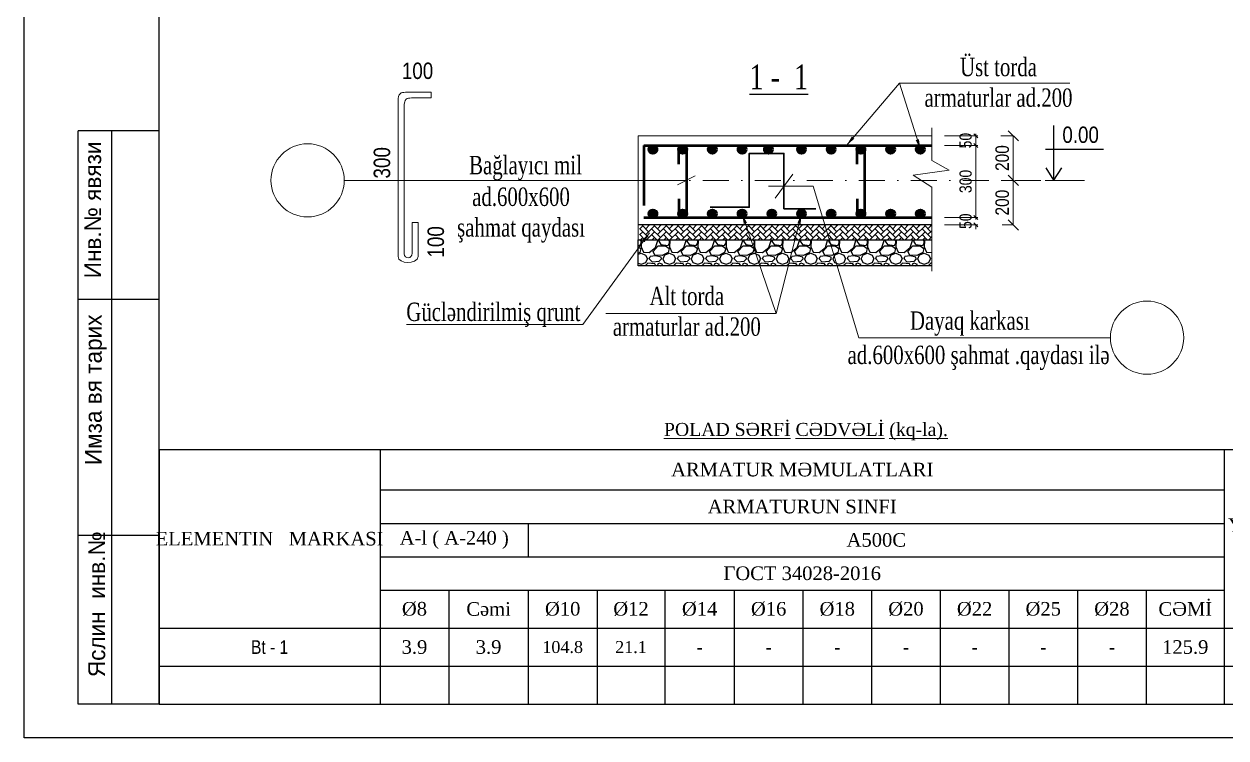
# Model space of a CAD drawing. Header units: millimetres. Extents: x 204354 to 3006910, y 96817 to 586751.
# Drawn here: x 204354 to 233720, y 96817 to 114268 of the extents above; entities that cross this region are included whole.
import ezdxf

# ---------------------------------------------------------------- set-up
doc = ezdxf.new("R2010")
doc.units = ezdxf.units.MM
doc.linetypes.add('0', pattern=[0])
doc.linetypes.add('DASHDOTX2', pattern=[50.8, 25.4, -12.7, 0, -12.7])
doc.layers.add('KON cedvel', color=7, linetype='0', lineweight=15)
doc.layers.add('Text', color=7, linetype='Continuous')
doc.styles.add('400', font='times.ttf', dxfattribs={"width": 0.75, "height": 300})
doc.styles.add('CP_ATTR', font='A3TI(LA).TTF')
doc.styles.get("Standard").update_dxf_attribs({"font": 'arial.ttf'})
doc.styles.add('standart2', font='times.ttf', dxfattribs={"height": 360})
doc.styles.add('style1', font='ARIALN.TTF', dxfattribs={"height": 300})
doc.styles.add('style6', font='ARIALN.TTF', dxfattribs={"height": 300})
doc.styles.add('Times New  Roman', font='times.ttf')
doc.dimstyles.new('DIM_100', dxfattribs={"dimscale": 100, "dimtxt": 250, "dimasz": 2.5, "dimexe": 1.25, "dimexo": 0.625, "dimtad": 1, "dimdec": 0, "dimtxsty": 'style1', "dimblk": 'OBLIQUE', "dimcen": 2.5, "dimdle": 1.25, "dimclrd": 251, "dimclre": 251, "dimaunit": 1, "dimadec": 3, "dimazin": 0, "dimtfac": 1, "dimtdec": 0, "dimtmove": 1, "dimatfit": 3, "dimfxl": 1.25, "dimlwd": 5, "dimlwe": 5, "dimarcsym": 0})
doc.dimstyles.new('olcu pese mektebi', dxfattribs={"dimtxt": 350, "dimasz": 100, "dimexe": 50, "dimexo": 50, "dimgap": 100, "dimtad": 1, "dimdec": 0, "dimzin": 0, "dimdsep": 46, "dimtxsty": 'standart2', "dimblk": 'OBLIQUE', "dimcen": 0.09, "dimdle": 50, "dimclrd": 256, "dimclre": 256, "dimclrt": 256, "dimadec": 0, "dimazin": 0, "dimtfac": 1, "dimtdec": 0, "dimtofl": 0, "dimtmove": 0, "dimatfit": 3, "dimldrblk": 'OBLIQUE', "dimfxl": 200, "dimtolj": 1, "dimtzin": 0, "dimlwd": 9, "dimlwe": 9, "dimarcsym": 0})
doc.dimstyles.new('olcu test', dxfattribs={"dimtxt": 400, "dimasz": 250, "dimexe": 1.25, "dimexo": 0.625, "dimgap": 100, "dimtad": 1, "dimtxsty": 'Standard', "dimblk": 'OBLIQUE', "dimcen": 2.5, "dimadec": 0, "dimazin": 0, "dimtfac": 1, "dimtmove": 0, "dimatfit": 3, "dimldrblk": 'OBLIQUE', "dimfxl": 300, "dimfxlon": 1, "dimlwd": 9, "dimlwe": 9, "dimarcsym": 0})

# ---------------------------------------------------------------- blocks, each defined once
blk = doc.blocks.new('_Oblique')
at = {"color": 0, "linetype": 'ByBlock', "lineweight": -2}
blk.add_line((-0.5, -0.5), (0.5, 0.5), dxfattribs=at)
blk = doc.blocks.new('*D39')
at = {"lineweight": 9, "ltscale": 15, "transparency": 16777216}
for p, q in [((226844, 111301), (227661, 111301)), ((227611, 109489), (227611, 111351)), ((226844, 109539), (227661, 109539))]:
    blk.add_line(p, q, dxfattribs=at)
at = {"layer": 'Defpoints', "color": 0, "lineweight": 15, "ltscale": 15, "transparency": 16777216}
for p in [(226794, 111301), (227611, 111301), (226794, 109539)]:
    blk.add_point(p, dxfattribs=at)
at = {"lineweight": 9, "ltscale": 15, "transparency": 16777216, "xscale": 100, "yscale": 100, "zscale": 100}
for p, rotation in [((227611, 111301), 90), ((227611, 109539), 270)]:
    blk.add_blockref('_Oblique', p, dxfattribs=dict(at, rotation=rotation))
at = {"lineweight": 15, "ltscale": 15, "transparency": 16777216, "insert": (227360, 110420), "char_height": 360, "attachment_point": 5, "rotation": 90, "style": 'standart2'}
blk.add_mtext('\\A1;{\\fArial Narrow|b0|i0|c238|p34;\\H0.825x;300}', dxfattribs=at)
blk = doc.blocks.new('*D40')
at = {"lineweight": 9, "ltscale": 15, "transparency": 16777216}
for p, q in [((226844, 109539), (227661, 109539)), ((227611, 109539), (227611, 109639)), ((226844, 109357), (227661, 109357)), ((227611, 109357), (227611, 109257))]:
    blk.add_line(p, q, dxfattribs=at)
at = {"layer": 'Defpoints', "color": 0, "lineweight": 15, "ltscale": 15, "transparency": 16777216}
for p in [(226794, 109539), (226794, 109357), (227611, 109357)]:
    blk.add_point(p, dxfattribs=at)
at = {"lineweight": 9, "ltscale": 15, "transparency": 16777216, "xscale": 100, "yscale": 100, "zscale": 100}
for p, rotation in [((227611, 109539), 270), ((227611, 109357), 90)]:
    blk.add_blockref('_Oblique', p, dxfattribs=dict(at, rotation=rotation))
at = {"lineweight": 15, "ltscale": 15, "transparency": 16777216, "insert": (227360, 109448), "char_height": 360, "attachment_point": 5, "rotation": 90, "style": 'standart2'}
blk.add_mtext('\\A1;{\\fArial Narrow|b0|i0|c238|p34;\\H0.825x;50}', dxfattribs=at)
blk = doc.blocks.new('*D41')
at = {"color": 0, "lineweight": 9, "ltscale": 15, "transparency": 16777216}
for p, q in [((228224, 110446), (228525, 110446)), ((228524, 109357), (228524, 110446)), ((228248, 109357), (228525, 109357))]:
    blk.add_line(p, q, dxfattribs=at)
at = {"layer": 'Defpoints', "color": 0, "lineweight": 15, "ltscale": 15, "transparency": 16777216}
for p in [(228128, 110446), (228524, 110446), (228248, 109357)]:
    blk.add_point(p, dxfattribs=at)
at = {"color": 0, "lineweight": 9, "ltscale": 15, "transparency": 16777216, "xscale": 250, "yscale": 250, "zscale": 250}
for p, rotation in [((228524, 110446), 90), ((228524, 109357), 270)]:
    blk.add_blockref('_Oblique', p, dxfattribs=dict(at, rotation=rotation))
at = {"color": 0, "lineweight": 15, "ltscale": 15, "transparency": 16777216, "insert": (228255, 109902), "char_height": 400, "attachment_point": 5, "rotation": 90}
blk.add_mtext('{\\fArial Narrow|b0|i0|c238|p34;\\H0.825x;200}', dxfattribs=at)
blk = doc.blocks.new('*D36')
at = {"lineweight": 9, "ltscale": 15, "transparency": 16777216}
for p, q in [((226844, 111535), (227661, 111535)), ((226844, 111301), (227661, 111301)), ((227611, 111585), (227611, 111251))]:
    blk.add_line(p, q, dxfattribs=at)
at = {"layer": 'Defpoints', "color": 0, "lineweight": 15, "ltscale": 15, "transparency": 16777216}
for p in [(226794, 111535), (226794, 111301), (227611, 111301)]:
    blk.add_point(p, dxfattribs=at)
at = {"lineweight": 9, "ltscale": 15, "transparency": 16777216, "xscale": 100, "yscale": 100, "zscale": 100}
for p, rotation in [((227611, 111535), 90), ((227611, 111301), 270)]:
    blk.add_blockref('_Oblique', p, dxfattribs=dict(at, rotation=rotation))
at = {"lineweight": 15, "ltscale": 15, "transparency": 16777216, "insert": (227360, 111418), "char_height": 360, "attachment_point": 5, "rotation": 90, "style": 'standart2'}
blk.add_mtext('\\A1;{\\fArial Narrow|b0|i0|c238|p34;\\H0.825x;50}', dxfattribs=at)
blk = doc.blocks.new('*D11')
at = {"color": 0, "lineweight": 9, "ltscale": 15, "transparency": 16777216}
for p, q in [((228223, 111535), (228524, 111535)), ((228523, 110446), (228523, 111535)), ((228247, 110446), (228524, 110446))]:
    blk.add_line(p, q, dxfattribs=at)
at = {"layer": 'Defpoints', "color": 0, "lineweight": 15, "ltscale": 15, "transparency": 16777216}
for p in [(228126, 111535), (228523, 111535), (228246, 110446)]:
    blk.add_point(p, dxfattribs=at)
at = {"color": 0, "lineweight": 9, "ltscale": 15, "transparency": 16777216, "xscale": 250, "yscale": 250, "zscale": 250}
for p, rotation in [((228523, 111535), 90), ((228523, 110446), 270)]:
    blk.add_blockref('_Oblique', p, dxfattribs=dict(at, rotation=rotation))
at = {"color": 0, "lineweight": 15, "ltscale": 15, "transparency": 16777216, "insert": (228254, 110991), "char_height": 400, "attachment_point": 5, "rotation": 90}
blk.add_mtext('{\\fArial Narrow|b0|i0|c238|p34;\\H0.825x;200}', dxfattribs=at)
blk = doc.blocks.new('*T50')
at = {"layer": 'KON cedvel', "color": 0, "linetype": 'ByBlock', "lineweight": -2, "ltscale": 8, "transparency": 16777216}
for p, q in [((0, 0), (27970, 0)), ((0, 0), (0, -6229)), ((5402, 0), (5402, -6229)), ((26026, 0), (26026, -6229)), ((27970, 0), (27970, -6229)), ((5402, -992), (26026, -992)), ((5402, -1808), (26026, -1808)), ((9022, -1808), (9022, -2623)), ((5402, -2623), (26026, -2623)), ((5402, -3438), (26026, -3438)), ((7079, -3438), (7079, -6229)), ((9022, -3438), (9022, -6229)), ((10700, -3438), (10700, -6229)), ((12359, -3438), (12359, -6229)), ((14054, -3438), (14054, -6229)), ((15732, -3438), (15732, -6229)), ((17409, -3438), (17409, -6229)), ((19086, -3438), (19086, -6229)), ((20764, -3438), (20764, -6229)), ((22441, -3438), (22441, -6229)), ((24118, -3438), (24118, -6229)), ((0, -4369), (27970, -4369)), ((0, -5299), (27970, -5299)), ((0, -6229), (27970, -6229))]:
    blk.add_line(p, q, dxfattribs=at)
at = {"layer": 'KON cedvel', "color": 0, "lineweight": 15, "ltscale": 8, "transparency": 16777216, "attachment_point": 5, "style": 'Times New  Roman'}
for s, insert, char_height, width in [('ARMATUR MƏMULATLARI', (15714, -496), 332.55, 20611.25), ('ARMATURUN SINFI', (15714, -1400), 332.55, 20611.25), ('YEKUN                  kq', (26998, -2184), 332.55, 1930.03), ('ELEMENTIN   MARKASI', (2701, -2184), 332.55, 5388.52), ('{\\fTimes New Roman|b0|i0|c238|p18;A-l ( A-240 )}', (7212, -2215), 332.55, 3607.33), ('{\\fTimes New Roman|b0|i0|c238|p18;A}500C', (17524, -2215), 332.55, 16990.61), ('ГОСТ {\\fTimes New Roman|b0|i0|c238|p18;34028}-20{\\fTimes New Roman|b0|i0|c238|p18;1}6', (15714, -3030), 332.55, 20611.25), ('{\\fTimes New Roman|b0|i0|c238|p18;%%C}8', (6240, -3903), 332.55, 1664), ('{\\fTimes New Roman|b0|i0|c238|p18;Cəmi}', (8051, -3903), 332.55, 1930.03), ('{\\fTimes New Roman|b0|i0|c238|p18;%%C}10', (9861, -3903), 332.55, 1664), ('{\\fTimes New Roman|b0|i0|c238|p18;%%C}12', (11530, -3903), 332.55, 1646.44), ('{\\fTimes New Roman|b0|i0|c238|p18;%%C1}4', (13207, -3903), 332.55, 1681.56), ('{\\fTimes New Roman|b0|i0|c238|p18;%%C1}6', (14893, -3903), 332.55, 1664), ('{\\fTimes New Roman|b0|i0|c238|p18;%%C}18', (16570, -3903), 332.55, 1664), ('{\\fTimes New Roman|b0|i0|c238|p18;%%C2}0', (18248, -3903), 332.55, 1664), ('{\\fTimes New Roman|b0|i0|c238|p18;%%C2}2', (19925, -3903), 332.55, 1664), ('{\\fTimes New Roman|b0|i0|c238|p18;%%C2}5', (21602, -3903), 332.55, 1664), ('{\\fTimes New Roman|b0|i0|c238|p18;%%C}28', (23280, -3903), 332.55, 1664), ('CƏ{\\fTimes New Roman|b0|i0|c238|p18;Mİ}', (25072, -3903), 332.55, 1894.92), ('3.9', (6240, -4834), 332.5, 1666.87), ('{\\C1;3.9}', (8051, -4834), 332.5, 1932.91), ('104.8', (9861, -4834), 292.6, 1664), ('21.1', (11530, -4834), 292.6, 1646.44), ('{\\C1;125.9}', (25072, -4834), 332.55, 1894.92), ('{\\C1;129.9}', (26998, -4834), 332.55, 1930.03), ('{\\fTimes New Roman|b0|i0|c238|p18;\\C1;-}', (13207, -4834), 292.64, 1681.56), ('{\\fTimes New Roman|b0|i0|c238|p18;\\C1;-}', (14893, -4834), 292.64, 1664), ('{\\fTimes New Roman|b0|i0|c238|p18;\\C1;-}', (16570, -4834), 292.64, 1664), ('{\\fTimes New Roman|b0|i0|c238|p18;\\C1;-}', (18248, -4834), 292.64, 1664), ('{\\fTimes New Roman|b0|i0|c238|p18;\\C1;-}', (19925, -4834), 292.64, 1664), ('{\\fTimes New Roman|b0|i0|c238|p18;\\C1;-}', (21602, -4834), 292.64, 1664), ('{\\fTimes New Roman|b0|i0|c238|p18;\\C1;-}', (23280, -4834), 292.64, 1664)]:
    blk.add_mtext(s, dxfattribs=dict(at, insert=insert, char_height=char_height, width=width))
at = {"layer": 'KON cedvel', "color": 0, "lineweight": 15, "ltscale": 8, "transparency": 16777216, "insert": (2701, -4834), "char_height": 332.55, "width": 5388.52, "attachment_point": 5}
blk.add_mtext('{\\fArial Narrow|b0|i0|c204|p34;\\C256;Bt - 1}', dxfattribs=at)

msp = doc.modelspace()

# ---------------------------------------------------------------- hatches: boundary and pattern name
at = {"lineweight": 15, "ltscale": 20}
h = msp.add_hatch(dxfattribs=at)
h.set_pattern_fill('ANGLE', color=256, scale=1.815)
h.set_pattern_definition([(0, (-3098537.972, 3808541.28), (0, 12.677775), [9.2202, -3.457575]), (90, (-3098537.972, 3808541.28), (-12.677775, 8e-16), [9.2202, -3.457575])])
edge = h.paths.add_edge_path()
edge.add_arc((219719.584, 111201.87), 90.696, 0, 360)
h = msp.add_hatch(dxfattribs=at)
h.set_pattern_fill('ANGLE', color=256, scale=1.815)
h.set_pattern_definition([(0, (-3097811.972, 3808541.28), (0, 12.677775), [9.2202, -3.457575]), (90, (-3097811.972, 3808541.28), (-12.677775, 8e-16), [9.2202, -3.457575])])
edge = h.paths.add_edge_path()
edge.add_arc((220445.584, 111201.87), 90.696, 0, 360)
h = msp.add_hatch(dxfattribs=at)
h.set_pattern_fill('ANGLE', color=256, scale=1.815)
h.set_pattern_definition([(0, (-3097085.972, 3808541.28), (0, 12.677775), [9.2202, -3.457575]), (90, (-3097085.972, 3808541.28), (-12.677775, 8e-16), [9.2202, -3.457575])])
edge = h.paths.add_edge_path()
edge.add_arc((221171.584, 111201.87), 90.696, 0, 360)
h = msp.add_hatch(dxfattribs=at)
h.set_pattern_fill('ANGLE', color=256, scale=1.815)
h.set_pattern_definition([(0, (-3096359.972, 3808541.28), (0, 12.677775), [9.2202, -3.457575]), (90, (-3096359.972, 3808541.28), (-12.677775, 8e-16), [9.2202, -3.457575])])
edge = h.paths.add_edge_path()
edge.add_arc((221897.584, 111201.87), 90.696, 0, 360)
h = msp.add_hatch(dxfattribs=at)
h.set_pattern_fill('ANGLE', color=256, scale=1.815)
h.set_pattern_definition([(0, (-3095716.606, 3808541.28), (0, 12.677775), [9.2202, -3.457575]), (90, (-3095716.606, 3808541.28), (-12.677775, 8e-16), [9.2202, -3.457575])])
edge = h.paths.add_edge_path()
edge.add_arc((222540.95, 111201.87), 90.696, 0, 360)
h = msp.add_hatch(dxfattribs=at)
h.set_pattern_fill('ANGLE', color=256, scale=1.815)
h.set_pattern_definition([(0, (-3094907.972, 3808541.28), (0, 12.677775), [9.2202, -3.457575]), (90, (-3094907.972, 3808541.28), (-12.677775, 8e-16), [9.2202, -3.457575])])
edge = h.paths.add_edge_path()
edge.add_arc((223349.584, 111201.87), 90.696, 0, 360)
h = msp.add_hatch(dxfattribs=at)
h.set_pattern_fill('ANGLE', color=256, scale=1.815)
h.set_pattern_definition([(0, (-3094181.972, 3808541.28), (0, 12.677775), [9.2202, -3.457575]), (90, (-3094181.972, 3808541.28), (-12.677775, 8e-16), [9.2202, -3.457575])])
edge = h.paths.add_edge_path()
edge.add_arc((224075.584, 111201.87), 90.696, 0, 360)
h = msp.add_hatch(dxfattribs=at)
h.set_pattern_fill('ANGLE', color=256, scale=1.815)
h.set_pattern_definition([(0, (-3093455.972, 3808541.28), (0, 12.677775), [9.2202, -3.457575]), (90, (-3093455.972, 3808541.28), (-12.677775, 8e-16), [9.2202, -3.457575])])
edge = h.paths.add_edge_path()
edge.add_arc((224801.584, 111201.87), 90.696, 0, 360)
h = msp.add_hatch(dxfattribs=at)
h.set_pattern_fill('ANGLE', color=256, scale=1.815)
h.set_pattern_definition([(0, (-3092729.972, 3808541.28), (0, 12.677775), [9.2202, -3.457575]), (90, (-3092729.972, 3808541.28), (-12.677775, 8e-16), [9.2202, -3.457575])])
edge = h.paths.add_edge_path()
edge.add_arc((225527.584, 111201.87), 90.696, 0, 360)
h = msp.add_hatch(dxfattribs=at)
h.set_pattern_fill('ANGLE', color=256, scale=1.815)
h.set_pattern_definition([(0, (-3092003.972, 3808541.28), (0, 12.677775), [9.2202, -3.457575]), (90, (-3092003.972, 3808541.28), (-12.677775, 8e-16), [9.2202, -3.457575])])
edge = h.paths.add_edge_path()
edge.add_arc((226253.584, 111201.87), 90.696, 0, 360)
h = msp.add_hatch(dxfattribs=at)
h.set_pattern_fill('ANGLE', color=256, scale=1.815)
h.set_pattern_definition([(0, (-3098537.972, 3806968.808), (0, 12.677775), [9.2202, -3.457575]), (90, (-3098537.972, 3806968.808), (-12.677775, 8e-16), [9.2202, -3.457575])])
edge = h.paths.add_edge_path()
edge.add_arc((219719.584, 109629.399), 90.696, 0, 360)
h = msp.add_hatch(dxfattribs=at)
h.set_pattern_fill('ANGLE', color=256, scale=1.815)
h.set_pattern_definition([(0, (-3097811.972, 3806968.808), (0, 12.677775), [9.2202, -3.457575]), (90, (-3097811.972, 3806968.808), (-12.677775, 8e-16), [9.2202, -3.457575])])
edge = h.paths.add_edge_path()
edge.add_arc((220445.584, 109629.399), 90.696, 0, 360)
h = msp.add_hatch(dxfattribs=at)
h.set_pattern_fill('ANGLE', color=256, scale=1.815)
h.set_pattern_definition([(0, (-3097085.972, 3806968.808), (0, 12.677775), [9.2202, -3.457575]), (90, (-3097085.972, 3806968.808), (-12.677775, 8e-16), [9.2202, -3.457575])])
edge = h.paths.add_edge_path()
edge.add_arc((221171.584, 109629.399), 90.696, 0, 360)
h = msp.add_hatch(dxfattribs=at)
h.set_pattern_fill('ANGLE', color=256, scale=1.815)
h.set_pattern_definition([(0, (-3096359.972, 3806968.808), (0, 12.677775), [9.2202, -3.457575]), (90, (-3096359.972, 3806968.808), (-12.677775, 8e-16), [9.2202, -3.457575])])
edge = h.paths.add_edge_path()
edge.add_arc((221897.584, 109629.399), 90.696, 0, 360)
h = msp.add_hatch(dxfattribs=at)
h.set_pattern_fill('ANGLE', color=256, scale=1.815)
h.set_pattern_definition([(0, (-3095633.972, 3806968.808), (0, 12.677775), [9.2202, -3.457575]), (90, (-3095633.972, 3806968.808), (-12.677775, 8e-16), [9.2202, -3.457575])])
edge = h.paths.add_edge_path()
edge.add_arc((222623.584, 109629.399), 90.696, 0, 360)
h = msp.add_hatch(dxfattribs=at)
h.set_pattern_fill('ANGLE', color=256, scale=1.815)
h.set_pattern_definition([(0, (-3094907.972, 3806968.808), (0, 12.677775), [9.2202, -3.457575]), (90, (-3094907.972, 3806968.808), (-12.677775, 8e-16), [9.2202, -3.457575])])
edge = h.paths.add_edge_path()
edge.add_arc((223349.584, 109629.399), 90.696, 0, 360)
h = msp.add_hatch(dxfattribs=at)
h.set_pattern_fill('ANGLE', color=256, scale=1.815)
h.set_pattern_definition([(0, (-3094181.972, 3806968.808), (0, 12.677775), [9.2202, -3.457575]), (90, (-3094181.972, 3806968.808), (-12.677775, 8e-16), [9.2202, -3.457575])])
edge = h.paths.add_edge_path()
edge.add_arc((224075.584, 109629.399), 90.696, 0, 360)
h = msp.add_hatch(dxfattribs=at)
h.set_pattern_fill('ANGLE', color=256, scale=1.815)
h.set_pattern_definition([(0, (-3093455.972, 3806968.808), (0, 12.677775), [9.2202, -3.457575]), (90, (-3093455.972, 3806968.808), (-12.677775, 8e-16), [9.2202, -3.457575])])
edge = h.paths.add_edge_path()
edge.add_arc((224801.584, 109629.399), 90.696, 0, 360)
h = msp.add_hatch(dxfattribs=at)
h.set_pattern_fill('ANGLE', color=256, scale=1.815)
h.set_pattern_definition([(0, (-3092729.972, 3806968.808), (0, 12.677775), [9.2202, -3.457575]), (90, (-3092729.972, 3806968.808), (-12.677775, 8e-16), [9.2202, -3.457575])])
edge = h.paths.add_edge_path()
edge.add_arc((225527.584, 109629.399), 90.696, 0, 360)
h = msp.add_hatch(dxfattribs=at)
h.set_pattern_fill('ANGLE', color=256, scale=1.815)
h.set_pattern_definition([(0, (-3092003.972, 3806968.808), (0, 12.677775), [9.2202, -3.457575]), (90, (-3092003.972, 3806968.808), (-12.677775, 8e-16), [9.2202, -3.457575])])
edge = h.paths.add_edge_path()
edge.add_arc((226253.584, 109629.399), 90.696, 0, 360)
at = {"lineweight": 15, "ltscale": 15}
h = msp.add_hatch(dxfattribs=at)
h.set_pattern_fill('AR-HBONE', color=4)
h.set_pattern_definition([(45, (-1886866.23, 2738251.74), (1e-14, 143.684098), [304.8, -101.6]), (135, (-1886794.38, 2738323.58), (1e-14, 143.684098), [304.8, -101.6])])
h.paths.add_polyline_path([(226533.718, 109357.203), (219391.708, 109357.203), (219391.708, 108994.203), (226533.718, 108994.203)])
at = {"lineweight": 25}
h = msp.add_hatch(dxfattribs=at)
h.set_pattern_fill('GRAVEL', color=256, scale=27.225)
h.set_pattern_definition([(228.0127875, (-4933245.56, 6222211.475), (-5532.12000043, -6223.6349996), [93.03366, -9210.34917]), (184.969741, (-4933307.794, 6222142.323), (8298.17999672, 691.51503939), [159.648685, -15805.21481]), (132.5104471, (-4933466.843, 6222128.493), (6915.15000292, -7606.66499734), [112.570344, -11144.47828]), (267.273689, (-4933736.534, 6221955.614), (691.51500145, 13830.29999993), [145.38273, -14392.88759]), (292.8336542, (-4933743.45, 6221810.396), (-3457.57500029, 8298.17999988), [142.559275, -14113.38766]), (357.273689, (-4933688.127, 6221679.008), (-13830.29999993, 691.51500145), [145.38273, -14392.88759]), (37.69424047, (-4933542.91, 6221672.093), (-8989.6949996, -6915.15000052), [192.261224, -19033.845644]), (72.25532837, (-4933390.776, 6221789.65), (4840.6050013, 15213.32999959), [181.51439, -17969.93111]), (121.4295656, (-4933335.455, 6221962.53), (-5532.12000078, 8989.69499952), [145.87509, -14441.649816]), (175.2363583, (-4933411.52, 6222087), (7606.6649999, -691.5150012), [166.53894, -8160.404335]), (222.3974378, (-4933577.485, 6222100.832), (-8298.179999734, -7606.66500029), [215.370964, -21321.741316]), (138.8140748, (-4933051.934, 6221948.7), (-4840.6049997, 4149.09000034), [73.508736, -7277.396546]), (171.4692344, (-4933107.255, 6221997.105), (8989.69500024, -1383.02999843), [139.84992, -13845.175467]), (225, (-4933245.56, 6222017.85), (-1e-13, -691.515), [97.79474, -880.15515]), (203.1985905, (-4933293.96, 6222100.83), (3457.5750001, 1383.0299998), [52.6644, -5213.75694]), (291.8014095, (-4933342.37, 6222080.09), (-691.5150001, 2074.545), [74.47824, -3649.444]), (30.9637565, (-4933314.71, 6222010.94), (2074.545, 1383.03), [120.96603, -3911.22467]), (161.5650512, (-4933210.98, 6222073.17), (1383.03, -691.515), [87.470424, -2099.29201]), (16.38954033, (-4933743.45, 6222080.087), (6915.15, 2074.545), [122.53646, -12131.14056]), (70.34617594, (-4933625.89, 6222114.663), (-2766.06000025, -7606.6649999), [102.80131, -10177.30822]), (293.1985905, (-4933210.98, 6222211.475), (-1383.0299998, 3457.5750001), [105.32811, -5161.09323]), (343.61045967, (-4933169.49, 6222114.663), (-6915.15000014, 2074.54499952), [122.53646, -12131.14056]), (339.4439548, (-4933743.45, 6221651.35), (-3457.575, 1383.03), [118.166083, -5790.140667]), (294.7751406, (-4933632.806, 6221609.857), (-3457.57500412, 7606.66499813), [99.009735, -9801.9783]), (66.8014095, (-4933204.07, 6221519.96), (1383.0299998, 3457.5750001), [105.32811, -5161.09323]), (17.35402464, (-4933162.576, 6221616.77), (-8989.69499982, -2766.06000058), [115.91935, -11475.98436]), (69.4439548, (-4933542.91, 6221519.96), (-1383.03, -3457.575), [59.08304, -5849.22371]), (101.3099325, (-4933245.56, 6221519.96), (-691.515, 2766.06), [35.26035, -3490.78813]), (165.9637565, (-4933252.47, 6221554.54), (2074.545, -691.515), [142.559275, -2708.63011]), (186.00900596, (-4933390.776, 6221589.11), (6915.14999996, 691.51500036), [132.11394, -13079.261584]), (303.6900675, (-4933314.7, 6221948.7), (-691.515, 1383.03), [99.731676, -2393.561114]), (353.1572266, (-4933259.388, 6221865.717), (11755.75500007, -1383.02999938), [174.11933, -17237.78347]), (60.9453959, (-4933086.51, 6221844.97), (-2766.0600001, -4840.60499996), [71.19562, -7048.38706]), (90, (-4933051.9, 6221907.2), (-691.515, 691.515), [41.4909, -650.0241]), (120.25643716, (-4933404.606, 6221609.857), (2766.05999966, -4840.6050002), [96.06803, -9510.765376]), (48.0127875, (-4933453.01, 6221692.84), (5532.12000046, 6223.6349996), [186.067324, -9117.31551]), (0, (-4933328.54, 6221831.14), (691.515, 691.515), [179.7939, -511.7211]), (325.3048465, (-4933148.746, 6221831.14), (6915.15000262, -4840.60499626), [109.3382, -10824.47398]), (254.0546041, (-4933058.85, 6221768.91), (-691.515, -2766.06), [100.68597, -4933.619223]), (207.64597536, (-4933086.51, 6221672.093), (-13138.78500048, -6915.14999908), [163.934003, -16229.49344]), (175.42607874, (-4933231.728, 6221596.027), (-8989.695, 691.515), [173.43127, -17169.6767])])
h.paths.add_polyline_path([(226533.718, 108359.097), (226533.718, 108994.203), (219359.61, 108994.203), (219359.61, 108359.358)])

# ---------------------------------------------------------------- linework, layer by layer
at = {"color": 0, "lineweight": 25}
for p, q in [((204354.42, 96816.986), (204354.42, 143654.156)), ((270650.62, 96816.986), (204354.42, 96816.986))]:
    msp.add_line(p, q, dxfattribs=at)
at = {"color": 0, "lineweight": 25, "ltscale": 15}
for q in [(207652.812, 142830.868), (269826.022, 97641.585)]:
    msp.add_line((207652.812, 97641.585), q, dxfattribs=at)
at = {"lineweight": 15, "ltscale": 80}
for p, q in [((229906.818, 112819.877), (225743.709, 112819.877)), ((220318.356, 110333.194), (220754.362, 110559.212)), ((222702.824, 110010.099), (223138.83, 110599.117)), ((222732.536, 107190.679), (218569.427, 107190.679)), ((218006.165, 106923.479), (213698.568, 106923.479))]:
    msp.add_line(p, q, dxfattribs=at)
at = {"color": 7, "lineweight": 15, "ltscale": 15}
for p, q in [((214302.427, 112598.164), (213672.88, 112598.164)), ((214302.427, 112598.164), (214302.427, 112460.508)), ((213492.454, 112380.385), (213492.454, 108588.17)), ((213641.74, 112242.73), (213641.74, 108649.676)), ((214135.662, 112460.508), (213822.166, 112460.508)), ((214302.427, 112460.508), (213986.376, 112460.508)), ((213838.506, 108667.158), (213838.506, 109413.959)), ((213838.506, 109413.959), (213985.47, 109413.959)), ((213985.47, 108588.17), (213985.47, 109413.959))]:
    msp.add_line(p, q, dxfattribs=at)
at = {"lineweight": 25, "ltscale": 0.25}
for p, q in [((205673.279, 97641.616), (205673.5, 111659.752)), ((206497.877, 97640.811), (206497.927, 111659.752))]:
    msp.add_line(p, q, dxfattribs=at)
at = {"lineweight": 25}
for p, q in [((207652.782, 111659.72), (205673.5, 111659.752)), ((207652.812, 107536.761), (205676.402, 107536.792)), ((207652.812, 101764.575), (205676.402, 101764.606)), ((207652.812, 97641.585), (205673.279, 97641.616))]:
    msp.add_line(p, q, dxfattribs=at)
for p, q in [((229517.864, 110449.437), (229517.864, 111786.879)), ((229308.067, 111210.028), (230727.271, 111210.028))]:
    msp.add_line(p, q)
at = {"linetype": 'Continuous', "lineweight": 15}
msp.add_line((219359.61, 111535.203), (219359.61, 108994.203), dxfattribs=at)
at = {"lineweight": 50, "ltscale": 80}
for p, q in [((219497.185, 111300.887), (226533.718, 111300.887)), ((219497.185, 111300.887), (219497.185, 109829.403)), ((220354.386, 110839.161), (220354.386, 111202.161)), ((220536.359, 111202.161), (220536.359, 109629.69)), ((224710.386, 110839.161), (224710.386, 111202.161)), ((224892.359, 111202.16), (224892.359, 109629.69)), ((220354.386, 109992.69), (220354.386, 109629.69)), ((224710.386, 109992.69), (224710.386, 109629.69)), ((219496.822, 109538.703), (226533.718, 109538.703))]:
    msp.add_line(p, q, dxfattribs=at)
at = {"lineweight": 9, "ltscale": 15}
msp.add_line((229306.356, 110446.203), (230264.345, 110446.203), dxfattribs=at)
for points in [[(226533.718, 108223.261), (226533.718, 110283.801), (226076.444, 110569.737), (226954.519, 110691.599), (226533.718, 110930.976), (226533.718, 111730.751)], [(219359.61, 111535.203), (226533.718, 111535.203)], [(226533.718, 109357.203), (219359.61, 109357.203)]]:
    msp.add_lwpolyline(points, dxfattribs=at)
at = {"color": 2, "lineweight": 30}
msp.add_lwpolyline([(221115.66, 109790.676), (222073.436, 109790.676), (222073.436, 111105.081), (222920.827, 111105.081), (222920.827, 109750.966), (223702.063, 109750.966)], dxfattribs=at)
at = {"ltscale": 15}
for points in [[(229517.864, 110449.437), (229329.192, 110754.825)], [(229517.864, 110449.437), (229706.535, 110754.825)]]:
    msp.add_lwpolyline(points, dxfattribs=at)
at = {"lineweight": 15, "ltscale": 80}
for points in [[(220536.359, 110446.203), (212177.345, 110446.203)], [(222543.266, 110304.608), (223633.296, 110304.608), (224752.433, 106600.854), (230897.247, 106600.854)]]:
    msp.add_lwpolyline(points, dxfattribs=at)
at = {"color": 1, "linetype": 'DASHDOTX2', "lineweight": 9, "ltscale": 25}
msp.add_lwpolyline([(218398.239, 110446.203), (229306.356, 110446.203)], dxfattribs=at)
at = {"lineweight": 25, "ltscale": 15}
for points in [[(226533.718, 109357.203), (219359.61, 109357.203)], [(219359.61, 108994.203), (226533.718, 108994.203)]]:
    msp.add_lwpolyline(points, dxfattribs=at)
at = {"lineweight": 25}
msp.add_lwpolyline([(226533.718, 108359.097), (219359.61, 108359.358), (219359.61, 108994.203), (226533.718, 108994.203)], dxfattribs=at)
at = {"color": 0, "lineweight": 15}
for centre in [(211282.526, 110446.203), (231792.066, 106600.854)]:
    msp.add_circle(centre, 894.818, dxfattribs=at)
at = {"lineweight": 60, "ltscale": 80}
for centre in [(219719.372, 111202.161), (220445.372, 111202.161), (221171.372, 111202.161), (221897.372, 111202.161), (222540.738, 111202.161), (223349.372, 111202.161), (224075.372, 111202.161), (224801.372, 111202.161), (225527.372, 111202.161), (226253.372, 111202.161), (219719.372, 109629.69), (220445.372, 109629.69), (221171.372, 109629.69), (221897.372, 109629.69), (222623.372, 109629.69), (223349.372, 109629.69), (224075.372, 109629.69), (224801.372, 109629.69), (225527.372, 109629.69), (226253.372, 109629.69)]:
    msp.add_circle(centre, 90.987, dxfattribs=at)
at = {"color": 7, "lineweight": 15}
for points in [[(213672.88, 112598.164), (213559.697, 112598.164), (213492.454, 112582.418), (213492.454, 112380.385)], [(213822.166, 112460.508), (213708.983, 112460.508), (213641.74, 112444.762), (213641.74, 112242.729)], [(213641.74, 108649.676), (213641.74, 108522.582), (213838.506, 108522.582), (213838.506, 108667.158)], [(213985.47, 108588.17), (213954.607, 108385.782), (213492.454, 108391.451), (213492.454, 108588.17)]]:
    msp.add_open_spline(points, degree=3, dxfattribs=at)

# ---------------------------------------------------------------- block references
msp.add_blockref('*T50', (207653.114, 103870.779))

# ---------------------------------------------------------------- texts
at = {"attachment_point": 5, "style": '400'}
for s, insert, char_height in [('{\\fTimes New Roman|b0|i0|c238|p18;Üst torda  \\Parmaturlar ad.200}', (228161.937, 112838.275), 449.2125), ('{\\fTimes New Roman|b0|i0|c238|p18;\\L1 -  1}', (222793.52, 112975.711), 606.48026), ('{\\fTimes New Roman|b0|i0|c238|p18; Bağlayıcı mil}', (216543.216, 110745.108), 449.2125), ('{\\fTimes New Roman|b0|i0|c238|p18;ad.600x600\\Pşahmat qaydası\\H1.0315x; }', (216496.331, 109597.058), 449.2125), ('{\\fTimes New Roman|b0|i0|c238|p18; Alt torda \\P armaturlar ad.200}', (220483.659, 107241.488), 449.2125), ('{\\fTimes New Roman|b0|i0|c238|p18; Gücləndirilmiş qrunt}', (215757.287, 107160.005), 449.2125), ('{\\fTimes New Roman|b0|i0|c238|p18;Dayaq karkası}', (227460.462, 106944.558), 449.2125), ('{\\fTimes New Roman|b0|i0|c238|p18;ad.600x600 şahmat .qaydası ilə}', (227676.166, 106106.647), 449.2125)]:
    msp.add_mtext(s, dxfattribs=dict(at, insert=insert, char_height=char_height))
at = {"lineweight": 25, "char_height": 412.29903, "width": 9829.0919, "attachment_point": 1, "rotation": 90, "style": 'CP_ATTR'}
for s, insert in [('\\pt3143;Инв.№ явязи', (205825.903, 108053.545)), ('\\pt3143;Имза вя тарих', (205840.068, 103485.043)), ('\\pt3143;Яслин  инв.№', (205923.377, 98303.703))]:
    msp.add_mtext(s, dxfattribs=dict(at, insert=insert))
at = {"layer": 'KON cedvel', "insert": (223457.598, 104306.163), "char_height": 319.244887, "width": 19659.40271, "attachment_point": 5, "style": 'Times New  Roman'}
msp.add_mtext('{\\fTimes New Roman|b0|i0|c238|p18;\\LPOLAD S\\fTimes New Roman|b0|i0|c204|p18;Ə\\fTimes New Roman|b0|i0|c238|p18;RFİ C\\fTimes New Roman|b0|i0|c204|p18;Ə\\fTimes New Roman|b0|i0|c238|p18;DV\\fTimes New Roman|b0|i0|c204|p18;Ə\\fTimes New Roman|b0|i0|c238|p18;Lİ\\fTimes New Roman|b0|i0|c204|p18; (kq-la).\\fTimes New Roman|b0|i0|c238|p18; }', dxfattribs=at)
at = {"layer": 'Text', "color": 7, "ltscale": 100, "insert": (213586.399, 113324.324), "char_height": 400, "width": 721.50981, "attachment_point": 1, "style": 'style6'}
msp.add_mtext('1{\\fArial Narrow|b0|i0|c238|p34;00} ', dxfattribs=at)
at = {"layer": 'Text', "insert": (229723.197, 111761.157), "char_height": 400, "attachment_point": 1, "style": 'style6'}
msp.add_mtext_dynamic_manual_height_columns('{\\fArial Narrow|b0|i0|c238|p34;0.00}', width=1643.76817, gutter_width=1800, heights=[0], dxfattribs=at)
at = {"layer": 'Text', "color": 7, "ltscale": 100, "char_height": 326.7, "width": 721.50981, "attachment_point": 1, "rotation": 90, "style": 'style6'}
for s, insert in [('\\pxt1;{\\fArial Narrow|b0|i0|c238|p34;\\H1.2333x;300} ', (212896.488, 110490.023)), ('{\\H1.2333x;1\\fArial Narrow|b0|i0|c238|p34;00} ', (214211.312, 108557.747))]:
    msp.add_mtext(s, dxfattribs=dict(at, insert=insert))

# ---------------------------------------------------------------- dimensions: what is measured, and where the dimension line sits
at = {"lineweight": 15, "ltscale": 15}
for base, p1, p2, picture, middle in [((227611.477, 111300.887), (226793.696, 111535.203), (226793.696, 111300.887), '*D36', (227611.477, 111418.045)), ((227611.477, 109357.203), (226793.696, 109538.703), (226793.696, 109357.203), '*D40', (227611.477, 109447.953))]:
    dim = msp.add_linear_dim(base=base, p1=p1, p2=p2, angle=90, text='{\\fArial Narrow|b0|i0|c238|p34;\\H0.825x;50}', dimstyle='olcu pese mektebi', dxfattribs=at)
    dim.commit()
    dim.dimension.update_dxf_attribs({"geometry": picture, "text_midpoint": middle, "dimtype": 160})
for base, p1, p2, text, dimstyle, picture, middle in [((228522.541, 111535.203), (228246.444, 110446.203), (228126.44, 111535.203), '{\\fArial Narrow|b0|i0|c238|p34;\\H0.825x;200}', 'olcu test', '*D11', (228254.052, 110990.703)), ((227611.477, 111300.887), (226793.696, 109538.703), (226793.696, 111300.887), '{\\fArial Narrow|b0|i0|c238|p34;\\H0.825x;300}', 'olcu pese mektebi', '*D39', (227359.837, 110419.795)), ((228523.791, 110446.203), (228247.694, 109357.203), (228127.69, 110446.203), '{\\fArial Narrow|b0|i0|c238|p34;\\H0.825x;200}', 'olcu test', '*D41', (228255.302, 109901.703))]:
    dim = msp.add_linear_dim(base=base, p1=p1, p2=p2, angle=90, text=text, dimstyle=dimstyle, dxfattribs=at)
    dim.commit()
    dim.dimension.update_dxf_attribs({"geometry": picture, "text_midpoint": middle})

# ---------------------------------------------------------------- leaders
at = {"lineweight": 15, "ltscale": 80}
for points in [[(224448.245, 111300.887), (225743.709, 112819.877)], [(226253.372, 111202.161), (225743.709, 112819.877)], [(221897.372, 109629.69), (222732.536, 107190.679)], [(223349.372, 109629.69), (222732.536, 107190.679)], [(219632.005, 109159.841), (218006.165, 106923.479)]]:
    msp.add_leader(points, dimstyle='DIM_100', override={"dimgap": 0.625, "dimtad": 0}, dxfattribs=at)

doc.saveas('drawing.dxf')
